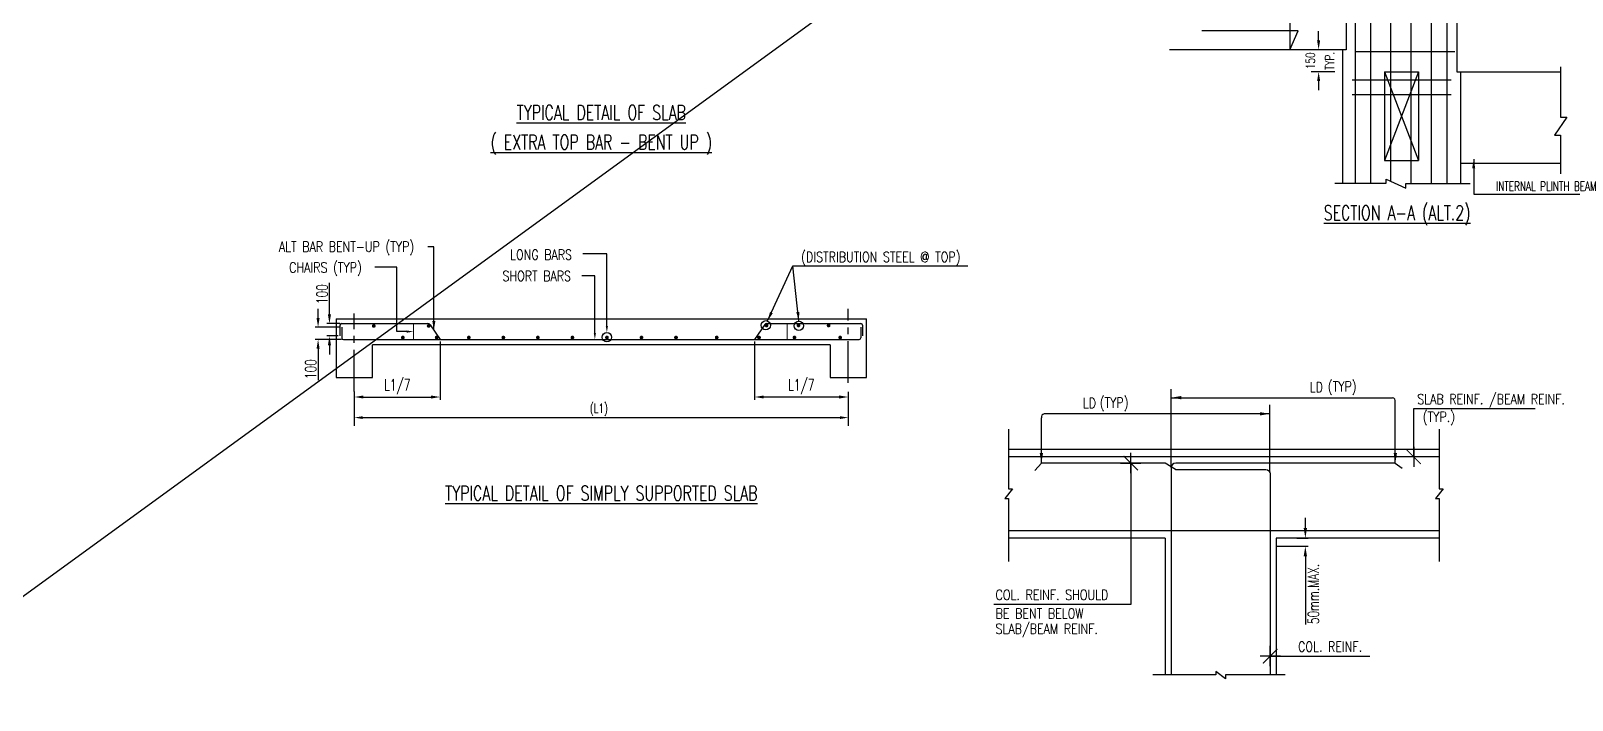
# Model space of a CAD drawing. Extents: x 489124 to 794428, y -356295 to -29813.
# Drawn here: x 567192 to 608941, y -225987 to -207868 of the extents above; entities that cross this region are included whole.
import ezdxf
from ezdxf.enums import TextEntityAlignment as Align

# ---------------------------------------------------------------- set-up
doc = ezdxf.new("R2010")
doc.units = 0
doc.header["$LTSCALE"] = 500
doc.header["$MEASUREMENT"] = 0
doc.linetypes.add('CENTER2', pattern=[1.125, 0.75, -0.125, 0.125, -0.125])
doc.layers.get('DEFPOINTS').update_dxf_attribs({"color": 4})
for name, color, linetype in [('08', 4, 'Continuous'), ('BEAM', 4, 'Continuous'), ('BRAKE LINE', 8, 'Continuous'), ('CENTERLINE', 8, 'CENTER2'), ('DIM', 5, 'Continuous'), ('DIM1', 5, 'Continuous'), ('dimention', 7, 'Continuous'), ('FOOT', 4, 'Continuous'), ('FRAME', 6, 'Continuous'), ('hat', 8, 'Continuous'), ('LINK', 2, 'Continuous'), ('other', 5, 'Continuous'), ('REINFORCEMENT', 6, 'Continuous'), ('S-SCHEDULE', 2, 'Continuous'), ('ST', 6, 'Continuous'), ('TXT', 4, 'Continuous'), ('TXT1', 2, 'Continuous')]:
    doc.layers.add(name, color=color, linetype=linetype)
doc.layers.add('HEADING-TXT', color=1, linetype='Continuous', lineweight=25)
doc.layers.add('LINE', color=253, linetype='Continuous', lineweight=18)
doc.styles.add('ROMANS', font='r.shx', dxfattribs={"width": 0.7, "bigfont": 'bigfont.shx'})
doc.styles.add('ROMENT', font='r.shx', dxfattribs={"bigfont": 'bigfont.shx'})
doc.dimstyles.new('5', dxfattribs={"dimtxt": 250, "dimasz": 250, "dimexe": 60, "dimexo": 60, "dimgap": 150, "dimtad": 1, "dimdec": 0, "dimlfac": 0.2, "dimzin": 0, "dimdsep": 46, "dimtxsty": 'ROMANS', "dimcen": -250, "dimclrd": 5, "dimclre": 5, "dimclrt": 4, "dimadec": 0, "dimazin": 0, "dimtfac": 1, "dimtdec": 0, "dimtix": 1, "dimtofl": 0, "dimtmove": 2, "dimatfit": 3, "dimfxl": 0, "dimtolj": 1, "dimtzin": 0, "dimarcsym": 0})
doc.dimstyles.new('Copy of INT2TIMES', dxfattribs={"dimtxt": 300, "dimasz": 275, "dimexe": 75, "dimexo": 75, "dimgap": 40, "dimtad": 1, "dimdec": 0, "dimlfac": 0.5, "dimrnd": 5, "dimzin": 0, "dimdsep": 46, "dimtxsty": 'ROMANS', "dimcen": -1, "dimclrd": 5, "dimclre": 5, "dimclrt": 4, "dimadec": 0, "dimazin": 0, "dimtfac": 1, "dimtdec": 0, "dimtix": 1, "dimtofl": 0, "dimtmove": 2, "dimatfit": 3, "dimfxl": 0, "dimtolj": 1, "dimtzin": 0, "dimarcsym": 0})
doc.dimstyles.new('Copy(2) of Standard', dxfattribs={"dimtxt": 300, "dimasz": 250, "dimexe": 75, "dimexo": 50, "dimgap": 50, "dimtad": 1, "dimdec": 0, "dimrnd": 5, "dimzin": 0, "dimdsep": 46, "dimtxsty": 'ROMANS', "dimcen": 0, "dimclrd": 5, "dimclre": 5, "dimclrt": 4, "dimadec": 0, "dimazin": 0, "dimtfac": 1, "dimtdec": 0, "dimtofl": 0, "dimtmove": 0, "dimatfit": 3, "dimfxl": 0, "dimtolj": 1, "dimtzin": 0, "dimarcsym": 0})
doc.dimstyles.new('dim25', dxfattribs={"dimtxt": 250, "dimasz": 250, "dimexe": 200, "dimexo": 200, "dimgap": 100, "dimtad": 1, "dimdec": 0, "dimlfac": 0.25, "dimzin": 0, "dimdsep": 46, "dimtxsty": 'ROMANS', "dimcen": 0, "dimclrd": 5, "dimclre": 5, "dimclrt": 4, "dimadec": 0, "dimazin": 0, "dimtfac": 1, "dimtdec": 0, "dimtix": 1, "dimtofl": 0, "dimtmove": 2, "dimatfit": 3, "dimfxl": 0, "dimtolj": 1, "dimtzin": 0, "dimlwd": -1, "dimlwe": -1, "dimarcsym": 0})
doc.dimstyles.new('INT$7', dxfattribs={"dimtxt": 9, "dimasz": 8, "dimexe": 8, "dimexo": 3, "dimgap": 2, "dimtad": 1, "dimdec": 0, "dimzin": 0, "dimdsep": 46, "dimtxsty": 'ROMANS', "dimblk": 'DIMTICK', "dimcen": -0.25, "dimclrd": 5, "dimclre": 5, "dimclrt": 4, "dimadec": 0, "dimazin": 0, "dimtfac": 1, "dimtdec": 0, "dimtix": 1, "dimtofl": 0, "dimtmove": 2, "dimatfit": 3, "dimldrblk": 'DIMTICK', "dimfxl": 0, "dimtolj": 1, "dimtzin": 0, "dimarcsym": 0})

# ---------------------------------------------------------------- blocks, each defined once
blk = doc.blocks.new('*D784')
at = {"layer": 'DEFPOINTS', "color": 0}
for p in [(578279.0356927468, -216224.8602738627), (575951.8570826882, -217624.4805231257), (578279.0356927468, -217780.5576753579)]:
    blk.add_point(p, dxfattribs=at)
at = {"layer": 'DIM', "color": 5, "lineweight": -2}
for p, q in [((578279.0356927468, -216274.8602738627), (578279.0356927468, -217855.5576753579)), ((575951.8570826882, -217674.4805231257), (575951.8570826882, -217855.5576753579)), ((576201.8570826882, -217780.5576753579), (578029.0356927468, -217780.5576753579))]:
    blk.add_line(p, q, dxfattribs=at)
at = {"layer": 'DIM', "color": 5}
for points in [[(576201.8570826882, -217738.8910086913), (576201.8570826882, -217822.2243420246), (575951.8570826882, -217780.5576753579)], [(578029.0356927468, -217738.8910086913), (578029.0356927468, -217822.2243420246), (578279.0356927468, -217780.5576753579)]]:
    blk.add_solid(points, dxfattribs=at)
at = {"layer": 'DIM', "color": 4, "insert": (577115.4463877175, -217501.9862467865), "char_height": 300, "attachment_point": 5, "style": 'ROMANS'}
blk.add_mtext('\\A1;L1/7', dxfattribs=at)
blk = doc.blocks.new('*D785')
at = {"layer": 'DEFPOINTS', "color": 0}
for p in [(575279.8929985277, -215793.451277033), (575607.2742066849, -215793.451277033), (575562.2095315969, -216128.3418644611)]:
    blk.add_point(p, dxfattribs=at)
at = {"layer": 'DIM', "color": 5, "lineweight": -2}
for p, q in [((575279.8929985277, -215543.451277033), (575279.8929985277, -214693.451277033)), ((575557.2742066849, -215793.451277033), (575204.8929985277, -215793.451277033)), ((575512.2095315969, -216128.3418644611), (575204.8929985277, -216128.3418644611)), ((575279.8929985277, -216378.3418644611), (575279.8929985277, -216628.3418644611))]:
    blk.add_line(p, q, dxfattribs=at)
at = {"layer": 'DIM', "color": 5}
for points in [[(575238.2263318611, -215543.451277033), (575321.5596651944, -215543.451277033), (575279.8929985277, -215793.451277033)], [(575238.2263318611, -216378.3418644611), (575321.5596651944, -216378.3418644611), (575279.8929985277, -216128.3418644611)]]:
    blk.add_solid(points, dxfattribs=at)
at = {"layer": 'DIM', "color": 4, "insert": (575079.8929985277, -214993.4512770329), "char_height": 300, "attachment_point": 5, "rotation": 90, "style": 'ROMANS'}
blk.add_mtext('\\A1;100', dxfattribs=at)
blk = doc.blocks.new('*D786')
at = {"layer": 'DEFPOINTS', "color": 0}
for p in [(574972.0117903706, -216224.8551124809), (575614.4970739977, -215889.9645250542), (575659.5617490849, -216224.8551124809)]:
    blk.add_point(p, dxfattribs=at)
at = {"layer": 'DIM', "color": 5, "lineweight": -2}
for p, q in [((574972.0117903706, -215639.9645250542), (574972.0117903706, -215389.9645250542)), ((575564.4970739977, -215889.9645250542), (574897.0117903706, -215889.9645250542)), ((575609.5617490849, -216224.8551124809), (574897.0117903706, -216224.8551124809)), ((574972.0117903706, -216474.8551124809), (574972.0117903706, -217324.8551124809))]:
    blk.add_line(p, q, dxfattribs=at)
at = {"layer": 'DIM', "color": 5}
for points in [[(574930.3451237039, -215639.9645250542), (575013.6784570372, -215639.9645250542), (574972.0117903706, -215889.9645250542)], [(574930.3451237039, -216474.8551124809), (575013.6784570372, -216474.8551124809), (574972.0117903706, -216224.8551124809)]]:
    blk.add_solid(points, dxfattribs=at)
at = {"layer": 'DIM', "color": 4, "insert": (574772.0117903706, -217024.8551124808), "char_height": 300, "attachment_point": 5, "rotation": 90, "style": 'ROMANS'}
blk.add_mtext('\\A1;100', dxfattribs=at)
blk = doc.blocks.new('*D787')
at = {"layer": 'DEFPOINTS', "color": 0}
for p in [(586795.1649043057, -216224.8602738627), (586795.1649043057, -217780.557675357), (589332.0982855102, -217624.4805231257)]:
    blk.add_point(p, dxfattribs=at)
at = {"layer": 'DIM', "color": 5, "lineweight": -2}
for p, q in [((586795.1649043057, -216274.8602738627), (586795.1649043057, -217855.557675357)), ((589082.0982855102, -217780.557675357), (587045.1649043057, -217780.557675357)), ((589332.0982855102, -217674.4805231257), (589332.0982855102, -217855.557675357))]:
    blk.add_line(p, q, dxfattribs=at)
at = {"layer": 'DIM', "color": 5}
for points in [[(587045.1649043057, -217738.8910086903), (587045.1649043057, -217822.2243420236), (586795.1649043057, -217780.557675357)], [(589082.0982855102, -217738.8910086903), (589082.0982855102, -217822.2243420236), (589332.0982855102, -217780.557675357)]]:
    blk.add_solid(points, dxfattribs=at)
at = {"layer": 'DIM', "color": 4, "insert": (588063.631594908, -217501.9862467856), "char_height": 300, "attachment_point": 5, "style": 'ROMANS'}
blk.add_mtext('\\A1;L1/7', dxfattribs=at)
blk = doc.blocks.new('*D738')
at = {"layer": 'DEFPOINTS', "color": 0, "ltscale": 2}
for p in [(601411.6847740049, -221600.2178229252), (600867.8543005176, -221822.0151648801), (601713.5744503941, -221822.0151648801)]:
    blk.add_point(p, dxfattribs=at)
at = {"layer": 'DIM', "color": 5, "lineweight": -2, "ltscale": 2}
for p, q in [((601713.5744503941, -221325.2178229252), (601713.5744503941, -221050.2178229252)), ((601486.6847740049, -221600.2178229252), (601788.5744503941, -221600.2178229252)), ((600942.8543005176, -221822.0151648801), (601788.5744503941, -221822.0151648801)), ((601713.5744503941, -222097.0151648801), (601713.5744503941, -222372.0151648801))]:
    blk.add_line(p, q, dxfattribs=at)
at = {"layer": 'DIM', "color": 5, "ltscale": 2}
for points in [[(601667.7411170608, -221325.2178229252), (601759.4077837275, -221325.2178229252), (601713.5744503941, -221600.2178229252)], [(601667.7411170608, -222097.0151648801), (601759.4077837275, -222097.0151648801), (601713.5744503941, -221822.0151648801)]]:
    blk.add_solid(points, dxfattribs=at)
at = {"layer": 'DIM', "color": 4, "ltscale": 2, "insert": (601931.5744503932, -223114.8317064443), "char_height": 300, "attachment_point": 5, "rotation": 90, "style": 'ROMANS'}
blk.add_mtext('\\A1;50mm.MAX.', dxfattribs=at)
blk = doc.blocks.new('DIMTICK')
for p, q in [((-1, 0), (1, 0)), ((0, 1), (0, -1))]:
    blk.add_line(p, q)
at = {"color": 2, "const_width": 0.1}
blk.add_lwpolyline([(0.7071067811865461, 0.7071067811865461), (-0.7071067811865479, -0.7071067811865461)], dxfattribs=at)
blk = doc.blocks.new('*D739')
at = {"layer": 'DEFPOINTS', "color": 0}
for p in [(602073.0504600005, -208378.0507341512), (602655.9636902828, -208378.0507341512), (602715.9636902818, -208978.0507341512)]:
    blk.add_point(p, dxfattribs=at)
at = {"layer": 'DIM', "color": 5}
for p, q in [((602073.0504600005, -208128.0507341512), (602073.0504600005, -207878.0507341512)), ((602455.9636902828, -208378.0507341512), (601873.0504600005, -208378.0507341512)), ((602515.9636902818, -208978.0507341512), (601873.0504600005, -208978.0507341512)), ((602073.0504600005, -209228.0507341512), (602073.0504600005, -209478.0507341512))]:
    blk.add_line(p, q, dxfattribs=at)
for points in [[(602031.3837933339, -208128.0507341512), (602114.7171266672, -208128.0507341512), (602073.0504600005, -208378.0507341512)], [(602031.3837933339, -209228.0507341512), (602114.7171266672, -209228.0507341512), (602073.0504600005, -208978.0507341512)]]:
    blk.add_solid(points, dxfattribs=at)
at = {"layer": 'DIM', "color": 4, "insert": (601848.0504600005, -208678.050734151), "char_height": 250, "attachment_point": 5, "rotation": 90, "style": 'ROMANS'}
blk.add_mtext('\\A1;150', dxfattribs=at)

msp = doc.modelspace()

# ---------------------------------------------------------------- linework, layer by layer
at = {"layer": '08'}
for p, q in [((575460.6012051906, -215665.1511705411), (589823.354163005, -215665.1511705401)), ((575460.6012051906, -215665.1511705411), (575460.6012051906, -217254.7944443398)), ((589823.354163005, -217254.7944443398), (589823.354163005, -215665.1511705401)), ((576443.1040601386, -217254.7944443398), (576443.1040601386, -216366.4659501659)), ((588840.8513080562, -216366.4659501659), (576443.1040601386, -216366.4659501659)), ((588840.8513080562, -216366.4659501659), (588840.8513080562, -217254.7944443398)), ((575460.6012051906, -217254.7944443398), (576443.1040601386, -217254.7944443398)), ((588840.8513080562, -217254.7944443398), (589823.354163005, -217254.7944443398))]:
    msp.add_line(p, q, dxfattribs=at)
at = {"layer": 'BEAM'}
for p, q in [((605345.2946046349, -219200.2178229243), (593677.7186847357, -219200.2178229243)), ((597921.0760771167, -221600.2178229252), (593677.7186847357, -221600.2178229252)), ((597921.0760771167, -221600.2178229252), (597921.0760771167, -225306.156686666)), ((600921.0760771157, -221600.2178229252), (600921.0760771157, -225306.156686666)), ((605345.2946046349, -221600.2178229252), (600921.0760771157, -221600.2178229252))]:
    msp.add_line(p, q, dxfattribs=at)
at = {"layer": 'BRAKE LINE', "ltscale": 2}
for points in [[(593673.6279982757, -218653.167669205), (593673.6279982757, -220269.1739747343), (593779.9870342752, -220269.1739747343), (593575.4503351953, -220531.2616711161), (593673.6279982757, -220531.2616711161), (593673.6279982757, -222234.5696378439)], [(605341.203918173, -218653.167669205), (605341.203918173, -220269.1739747343), (605447.5629541725, -220269.1739747343), (605243.0262550954, -220531.2616711161), (605341.203918173, -220531.2616711161), (605341.203918173, -222234.5696378439)], [(601168.126230835, -225306.156686666), (599552.1199253062, -225306.156686666), (599552.1199253062, -225412.5157226669), (599290.0322289253, -225207.9790235879), (599290.0322289253, -225306.156686666), (597586.7242621966, -225306.156686666)]]:
    msp.add_lwpolyline(points, dxfattribs=at)
at = {"layer": 'CENTERLINE', "ltscale": 3}
for p, q in [((589332.5225210693, -217395.272851516), (589332.5225210693, -215397.990733136)), ((575951.8570826882, -217628.1977759628), (575951.8570826882, -215523.4742938639))]:
    msp.add_line(p, q, dxfattribs=at)
at = {"layer": 'DEFPOINTS', "color": 0, "linetype": 'ByBlock'}
for p in [(597721.0760771157, -219560.2178229243), (600921.0760771157, -221600.2178229252)]:
    msp.add_point(p, dxfattribs=at)
at = {"layer": 'DIM'}
for p, q in [((634855, -173813.5), (502279.5, -270234)), ((605815.9636902818, -206578.0507341512), (605815.9636902828, -208978.0507341512)), ((603855.9636902818, -208978.0507341512), (604775.9636902818, -211378.0507341512)), ((604775.9636902818, -208978.0507341512), (603855.9636902818, -211378.0507341512)), ((582794.2663831199, -215857.2260449762), (582794.2663831199, -213903.558328799)), ((577101.209113054, -216009.1498420839), (577101.209113054, -214269.6344990251)), ((582468.8871555962, -216044.5927947108), (582468.8871555962, -214496.1953039849)), ((589332.5225210693, -217642.8499925239), (589332.5225210693, -218564.0302270669)), ((576177.7847680757, -218338.1144084092), (589106.59483568, -218338.1144084092))]:
    msp.add_line(p, q, dxfattribs=at)
at = {"layer": 'DIM', "color": 3, "linetype": 'Continuous'}
msp.add_line((602815.9636902818, -208378.0507341512), (598034.4278150899, -208378.0507341512), dxfattribs=at)
at = {"layer": 'DIM', "color": 5}
for p, q in [((582794.2663831199, -213903.558328799), (582139.0965294624, -213903.558328799)), ((577101.209113054, -214269.6344990251), (576508.1060817242, -214269.6344990251)), ((582468.8871555962, -214496.1953039849), (582116.328943125, -214496.1953039849)), ((577374.710514714, -216009.1498420839), (577101.209113054, -216009.1498420839))]:
    msp.add_line(p, q, dxfattribs=at)
at = {"layer": 'DIM', "ltscale": 2}
for p, q in [((598081.0760771157, -219689.917507553), (598081.0760771157, -217570.9979984351)), ((600756.0893668253, -219828.3296444761), (600756.0893668253, -217989.614199027)), ((601713.5744503941, -222322.0151648801), (601713.5744503941, -223939.2873530257))]:
    msp.add_line(p, q, dxfattribs=at)
at = {"layer": 'DIM'}
msp.add_lwpolyline([(608627.1508398624, -208844.276091197), (608627.1508398624, -210202.239133032), (608793.5150321703, -210202.239133032), (608460.7866475554, -210689.0560029009), (608627.1508398624, -210689.0560029009), (608627.1508398624, -211736.192560175)], dxfattribs=at)
at = {"layer": 'DIM', "ltscale": 2}
for centre, start, end in [((604058.3051459268, -217890.8155492158), 349.0660354879903, 77.62532843130738), ((594655.8035224294, -218327.115681157), 102.3746715686926, 190.9339645120097)]:
    msp.add_arc(centre, 94.04733321705136, start, end, dxfattribs=at)
at = {"layer": 'DIM'}
msp.add_solid([(589106.59483568, -218300.4523774721), (589106.59483568, -218375.7616059342), (589332.5225210693, -218338.1144084092)], dxfattribs=at)
at = {"layer": 'DIM1'}
msp.add_lwpolyline([(602510.9636902828, -211994.7281970661), (603900.46369028, -211994.7281970661), (603900.46369028, -211883.7281970661), (604439.4636902818, -212127.228197067), (604439.4636902818, -211996.7281970661), (606180.9636902818, -211996.7281970661)], dxfattribs=at)
at = {"layer": 'dimention', "color": 5, "linetype": 'ByBlock'}
msp.add_line((575951.8570826882, -217628.1977759628), (575951.8570826882, -218564.0302270669), dxfattribs=at)
at = {"layer": 'dimention', "color": 5}
for points in [[(582438.8435646342, -216044.5927947108), (582498.9337132452, -216044.5927947108), (582468.8871555962, -216224.8602738627)], [(582764.2198254718, -215857.2260449762), (582824.3010740364, -215857.2260449762), (582794.2663831199, -216037.4846240827)]]:
    msp.add_solid(points, dxfattribs=at)
at = {"layer": 'dimention', "color": 5, "linetype": 'ByBlock'}
msp.add_solid([(576177.7847680757, -218300.452377473), (576177.7847680757, -218375.7616059352), (575951.8570826882, -218338.1144084092)], dxfattribs=at)
at = {"layer": 'FOOT', "linetype": 'Continuous'}
for p, q in [((602815.9636902818, -197478.0507341521), (602815.9636902818, -208378.0507341512)), ((602715.9636902818, -208378.0507341512), (602715.9636902818, -211994.7281970661)), ((603855.9636902818, -208978.0507341512), (604775.9636902818, -208978.0507341512)), ((603855.9636902818, -208978.0507341512), (603855.9636902818, -211378.0507341512)), ((604775.9636902818, -208978.0507341512), (604775.9636902818, -211378.0507341512)), ((605815.9636902828, -208978.0507341512), (608627.1508398624, -208978.0507341512)), ((605915.9636902818, -208978.0507341512), (605915.9636902818, -211996.7281970661)), ((603855.9636902818, -211378.0507341512), (604775.9636902818, -211378.0507341512)), ((605915.9636902818, -211450.2281970661), (608627.1508398624, -211450.2281970661))]:
    msp.add_line(p, q, dxfattribs=at)
at = {"layer": 'FRAME'}
for p, q in [((603487.7393771037, -211994.7281970661), (603487.7393771056, -200071.2351007741)), ((604580.9830377791, -211996.7281970661), (604580.98303778, -200071.2351007741)), ((605555.9636902818, -211996.7281970661), (605555.9636902856, -200071.2351007741)), ((603075.9636902818, -211994.7281970661), (603075.963690279, -202803.0507341521)), ((604026.1569842454, -211940.511716695), (604026.1569842463, -202803.0507341521)), ((605133.5948344702, -211996.7281970661), (605133.5948344711, -202803.0507341521)), ((604580.98303778, -211996.7281970661), (604580.98303778, -209077.2225827919))]:
    msp.add_line(p, q, dxfattribs=at)
at = {"layer": 'hat'}
for centre in [(587097.186386724, -215839.8586310148), (587994.0984049467, -215854.2445293339), (582794.2663831199, -216163.9216541327)]:
    msp.add_circle(centre, 126.4313196948712, dxfattribs=at)
at = {"layer": 'LINE'}
for p, q in [((577554.9690938201, -215793.451277033), (577554.9690938201, -216224.8602738627)), ((587676.6450997554, -215793.451277033), (587676.6450997554, -216224.8602738627))]:
    msp.add_line(p, q, dxfattribs=at)
at = {"layer": 'LINK'}
for p, q in [((603083.2261348078, -208422.8882454489), (605763.7721393593, -208422.8882454489)), ((602983.2261348078, -209191.2132228543), (605663.7721393593, -209191.2132228543)), ((602983.2261348078, -209591.2132228543), (605663.7721393593, -209591.2132228543))]:
    msp.add_line(p, q, dxfattribs=at)
at = {"layer": 'other'}
msp.add_solid([(577374.710514714, -215979.1181178479), (577374.710514714, -216039.1963997302), (577554.9690938201, -216009.1498420839)], dxfattribs=at)
at = {"layer": 'REINFORCEMENT', "linetype": 'Continuous'}
for p, q in [((605345.2946046349, -219400.2178229252), (593677.7186847357, -219400.2178229252)), ((594563.4501885725, -219569.985234756), (594384.4889583699, -219767.7971704528)), ((597921.0760771167, -219569.985234756), (594563.4501885725, -219569.985234756)), ((598197.6139289662, -219742.5633002869), (597921.0760771167, -219569.985234756)), ((604150.1703415252, -219569.985234756), (604338.2103874525, -219708.7574754427)), ((605345.2946046349, -221400.2178229243), (593677.7186847357, -221400.2178229243))]:
    msp.add_line(p, q, dxfattribs=at)
for points in [[(604150.1703415252, -219569.985234756), (598201.0760771157, -219569.985234756, 0.4142135623730951), (598081.0760771157, -219689.985234756), (598081.0760771157, -225306.156686666)], [(598197.6139289662, -219742.5633002869), (600641.0760771157, -219742.5633002869, -0.4142135623730895), (600761.0760771157, -219862.5633002869), (600761.0760771157, -225306.156686666)]]:
    msp.add_lwpolyline(points, format="xyb", dxfattribs=at)
at = {"layer": 'ST'}
for p, q in [((575562.2095315969, -215838.515952121), (575562.2095315969, -216128.3418644611)), ((575607.2742066849, -215793.451277033), (577948.3363243882, -215793.451277033)), ((578010.6811514962, -215826.6187843881), (578279.0356927468, -216224.8602738627)), ((587070.9967121817, -215815.5109740808), (586795.1649043057, -216224.8602738627)), ((587112.4616307374, -215793.451277033), (589676.6811615098, -215793.451277033)), ((589721.7458366007, -215838.5159521201), (589721.7458366007, -216128.3418644601)), ((575614.4970739977, -215889.9645250542), (575614.4970739977, -216179.7904373929)), ((575659.5617490849, -216224.8602738627), (589624.3936191099, -216224.8602738627)), ((589669.4582941988, -215889.9645250528), (589669.4582941988, -216179.7904373929))]:
    msp.add_line(p, q, dxfattribs=at)
at = {"layer": 'ST', "const_width": 50.69775947395322, "elevation": -1.160085e-10}
for points in [[(576455.0330893956, -215857.0955109592, 1), (576505.7247886956, -215857.0955109592, 1)], [(577942.7856619311, -215857.0955109592, 1), (577993.4773612302, -215857.0955109592, 1)], [(587093.1126727611, -215845.1614637719, 1), (587143.8132721074, -215845.1614637719, 1)], [(587960.2633940894, -215844.6614637719, 1), (588010.9550933903, -215844.6614637719, 1)], [(588775.6766714174, -215844.6614637719, 1), (588826.3683707183, -215844.6614637719, 1)], [(577242.521087815, -216170.4928552778, 1), (577293.2127871178, -216170.4928552778, 1)], [(578210.3016704563, -216170.4928552778, -1), (578159.5981044276, -216170.4928552778, -1)], [(579080.5527981799, -216170.4928552778, -1), (579029.8492321502, -216170.4928552778, -1)], [(580015.8290386787, -216170.4928552778, -1), (579965.1254726499, -216170.4928552778, -1)], [(580951.1052791756, -216170.4928552778, -1), (580900.401713145, -216170.4928552778, -1)], [(581886.3815196725, -216170.4928552778, -1), (581835.6779536428, -216170.4928552778, -1)], [(582821.6577601694, -216170.4928552778, -1), (582770.9541941406, -216170.4928552778, -1)], [(583756.9340006653, -216170.4928552769, -1), (583706.2304346366, -216170.4928552769, -1)], [(584692.2102411604, -216170.4928552769, -1), (584641.5066751326, -216170.4928552769, -1)], [(585795.1395955943, -216170.492855275, -1), (585744.4360295655, -216170.492855275, -1)], [(586889.9163523726, -216170.4928552769, 1), (586940.6080516744, -216170.4928552769, 1)], [(587849.5611403361, -216170.4928552769, 1), (587900.2617396824, -216170.4928552769, 1)], [(589088.5307075707, -216170.4928552769, 1), (589139.2224068707, -216170.4928552769, 1)]]:
    msp.add_lwpolyline(points, format="xyb", close=True, dxfattribs=at)
at = {"layer": 'ST'}
for centre, radius, start, end in [((575607.2742066849, -215838.515952121), 45.06467508795791, 90, 180), ((577948.3363243882, -215868.6299714777), 75.17746821540409, 33.97377010684309, 90), ((587112.4616307374, -215843.451277033), 50, 90, 146.0267310922584), ((589676.6811615098, -215838.5159521201), 45.06467508795791, 0, 90), ((575659.5617490849, -216179.7904373929), 45.06467508795824, 180, 270), ((589624.3936191099, -216179.7904373929), 45.06467508795824, 270, 0)]:
    msp.add_arc(centre, radius, start, end, dxfattribs=at)
at = {"layer": 'TXT1'}
msp.add_lwpolyline([(601291.5157556413, -207327.4787209579), (601291.5157556413, -208378.0507341512), (601521.1195502719, -207869.244874049), (598911.9888437791, -207869.244874049)], dxfattribs=at)

# ---------------------------------------------------------------- texts
at = {"layer": 'HEADING-TXT', "color": 6, "style": 'ROMANS', "width": 0.7}
for s, p in [('%%UTYPICAL DETAIL OF SLAB', (582641.9776840992, -210081.4078693567)), ('%%U( EXTRA TOP BAR - BENT UP )', (582641.9776840992, -210883.142570985)), ('%%UTYPICAL DETAIL OF SIMPLY SUPPORTED SLAB', (582641.9776840992, -220386.7322296919))]:
    msp.add_text(s, height=400, dxfattribs=at).set_placement(p, align=Align.MIDDLE_CENTER)
msp.add_text('%%uSECTION A-A (ALT.2)', height=400, dxfattribs=at).set_placement((604197.580754715, -212822.2282439969), align=Align.MIDDLE)
at = {"layer": 'S-SCHEDULE', "color": 4, "style": 'ROMANS', "width": 0.7}
msp.add_text(' (L1)', height=250, dxfattribs=at).set_placement((582519.7186942818, -218101.3989509926), align=Align.MIDDLE)
at = {"layer": 'TXT', "style": 'ROMANS', "width": 0.7}
msp.add_text('TYP.', height=250, rotation=90, dxfattribs=at).set_placement((602371.8980490454, -208682.3140045418), align=Align.MIDDLE)
at = {"layer": 'TXT'}
for s, height, style, width, p in [('INTERNAL PLINTH BEAM', 250, 'ROMANS', 0.7, (608242.0574945817, -212075.3287258977)), ('(DISTRIBUTION STEEL @ TOP)', 275, 'ROMENT', 0.8, (590215.6471546954, -214008.415943102))]:
    msp.add_text(s, height=height, dxfattribs=dict(at, style=style, width=width)).set_placement(p, align=Align.MIDDLE)
at = {"layer": 'TXT', "linetype": 'ByBlock', "style": 'ROMANS', "width": 0.8}
msp.add_text('ALT BAR BENT-UP (TYP)', height=275, dxfattribs=at).set_placement((575744.9185355185, -213730.5309254676), align=Align.MIDDLE)
msp.add_text('CHAIRS (TYP)', height=275, dxfattribs=at).set_placement((574188.1999553442, -214273.4046315202), align=Align.MIDDLE_LEFT)
at = {"layer": 'TXT', "style": 'ROMENT', "width": 0.8}
for s, p in [('LONG BARS', (580172.7257804582, -213927.2906415919)), ('SHORT BARS', (579966.241869323, -214504.5680267289))]:
    msp.add_text(s, height=275, dxfattribs=at).set_placement(p, align=Align.MIDDLE_LEFT)
for s, p in [('LD', (601831.5172689138, -217651.2783941869)), ('(TYP)', (602321.819315319, -217634.1474700477)), ('LD', (595686.0262324978, -218081.753915485)), ('(TYP)', (596142.894794384, -218070.4476023917)), ('SLAB REINF. /BEAM REINF. ', (604745.0347011676, -217975.5663166442)), ('(TYP.)', (604892.795566923, -218455.2842486198)), ('COL. REINF. SHOULD', (593323.29806815, -223271.7627985799)), ('BE BENT BELOW ', (593323.29806815, -223779.656190238)), ('SLAB/BEAM REINF.', (593323.29806815, -224193.6591905011)), ('COL. REINF.', (601516.4617649103, -224676.7038577329))]:
    msp.add_text(s, height=275, dxfattribs=at).set_placement(p)

# ---------------------------------------------------------------- dimensions: what is measured, and where the dimension line sits
at = {"layer": 'DIM'}
for base, p1, p2, text, dimstyle, picture, middle in [((602073.0504600005, -208378.0507341512), (602715.9636902818, -208978.0507341512), (602655.9636902828, -208378.0507341512), '150', 'dim25', '*D739', (601848.0504600005, -208678.050734151)), ((575279.8929985277, -215793.451277033), (575562.2095315969, -216128.3418644611), (575607.2742066849, -215793.451277033), '100', 'Copy(2) of Standard', '*D785', (575079.8929985277, -214993.4512770329)), ((574972.0117903706, -216224.8551124809), (575614.4970739977, -215889.9645250542), (575659.5617490849, -216224.8551124809), '100', 'Copy(2) of Standard', '*D786', (574772.0117903706, -217024.8551124808))]:
    dim = msp.add_linear_dim(base=base, p1=p1, p2=p2, angle=90, text=text, dimstyle=dimstyle, dxfattribs=at)
    dim.commit()
    dim.dimension.update_dxf_attribs({"geometry": picture, "text_midpoint": middle})
dim = msp.add_linear_dim(base=(578279.0356927468, -217780.5576753579), p1=(575951.8570826882, -217624.4805231257), p2=(578279.0356927468, -216224.8602738627), text='L1/7', dimstyle='Copy(2) of Standard', override={"dimfxl": 60}, dxfattribs=at)
dim.commit()
dim.dimension.update_dxf_attribs({"geometry": '*D784', "text_midpoint": (577115.4463877175, -217501.9862467865)})
dim = msp.add_linear_dim(base=(586795.1649043057, -217780.557675357), p1=(589332.0982855102, -217624.4805231257), p2=(586795.1649043057, -216224.8602738627), angle=180, text='L1/7', dimstyle='Copy(2) of Standard', override={"dimfxl": 60}, dxfattribs=at)
dim.commit()
dim.dimension.update_dxf_attribs({"geometry": '*D787', "text_midpoint": (588063.631594908, -217501.9862467856)})
at = {"layer": 'DIM', "ltscale": 2}
dim = msp.add_linear_dim(base=(601713.5744503941, -221822.0151648801), p1=(601411.6847740049, -221600.2178229252), p2=(600867.8543005176, -221822.0151648801), angle=270, text='50mm.MAX.', dimstyle='Copy of INT2TIMES', dxfattribs=at)
dim.commit()
dim.dimension.update_dxf_attribs({"geometry": '*D738', "text_midpoint": (601931.5744503932, -223114.8317064443), "dimtype": 160})

# ---------------------------------------------------------------- leaders
at = {"layer": 'DIM'}
msp.add_leader([(606273.5983706713, -211339.3882454489), (606273.5983706713, -212291.388245448), (610099.0983706703, -212291.388245448)], dimstyle='dim25', dxfattribs=at)
for points, dimstyle, override in [([(578108.5296532055, -215971.827182509), (578108.5296532055, -213715.0768709802), (577942.0117903706, -213715.0768709802)], 'Copy(2) of Standard', {"dimgap": 10, "dimtad": 0, "dimfxl": 60}), ([(604648.940898763, -219400.2178229252), (604648.940898763, -218087.369839102), (607936.1380056525, -218087.369839102)], 'INT$7', {"dimasz": 275, "dimgap": 2, "dimtad": 0, "dimfxl": 0.18}), ([(596984.3059930755, -219569.985234756), (596984.3059930755, -223395.6161756557), (593273.7353386786, -223395.6161756557)], 'INT$7', {"dimasz": 275, "dimtad": 0, "dimfxl": 0.18}), ([(600761.0760771157, -224796.2258628812), (603458.1398924375, -224796.2258628812)], 'INT$7', {"dimasz": 275, "dimtad": 0, "dimfxl": 0.18})]:
    msp.add_leader(points, dimstyle=dimstyle, override=override, dxfattribs=at)
at = {"layer": 'DIM', "color": 5}
for points in [[(587145.2590746274, -215722.9231989267), (587833.7455212818, -214230.4257335127), (592570.7356770243, -214230.4257335127)], [(587994.0984049467, -215727.8132096389), (587833.7455212818, -214230.4257335127)]]:
    msp.add_leader(points, dimstyle='5', dxfattribs=at)
at = {"layer": 'DIM', "ltscale": 2}
for points in [[(598081.0760771157, -217798.9532073792), (604078.4598237267, -217798.9532073792)], [(604150.6451857807, -219569.798665605), (604150.6451857807, -217908.6542129843)], [(594563.4501885725, -219569.985234756), (594563.4634825764, -218344.9543449241)], [(600756.0893668253, -218235.0667705708), (594635.6355506266, -218235.2533397228)]]:
    msp.add_leader(points, dimstyle='Copy of INT2TIMES', dxfattribs=at)

doc.saveas('drawing.dxf')
